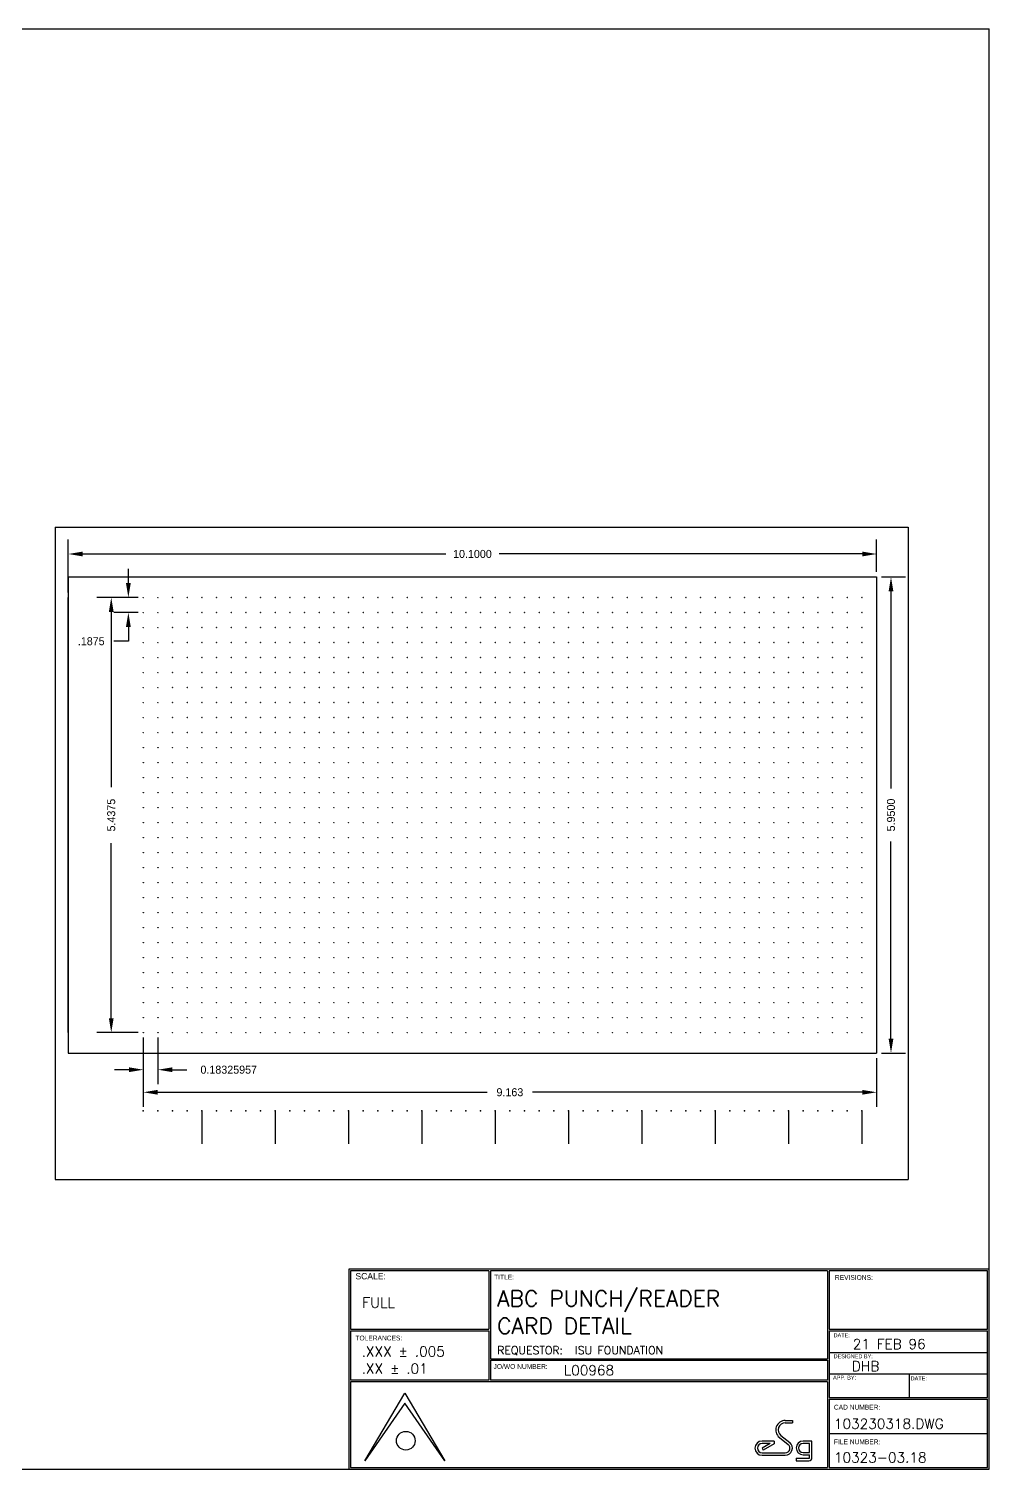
# Model space of a CAD drawing. Extents: x 9 to 33, y 0 to 18.
# Drawn here: x 21 to 33, y 0 to 18 of the extents above; entities that cross this region are included whole.
import ezdxf

# ---------------------------------------------------------------- set-up
doc = ezdxf.new("R2010")
doc.units = 0
doc.header["$MEASUREMENT"] = 0
doc.layers.get('0').update_dxf_attribs({"linetype": 'CONTINUOUS'})
doc.layers.get('DEFPOINTS').update_dxf_attribs({"linetype": 'CONTINUOUS'})
for name, color, linetype in [('BORDER', 5, 'CONTINUOUS'), ('DIM', 1, 'CONTINUOUS'), ('OBJECT', 3, 'CONTINUOUS'), ('TEXT', 1, 'CONTINUOUS')]:
    doc.layers.add(name, color=color, linetype=linetype)
doc.styles.add('SIMPLEX', font='simplex')
doc.styles.add('TITLE', font='italic')
doc.dimstyles.get("Standard").update_dxf_attribs({"dimtxt": 0.18, "dimasz": 0.18, "dimexe": 0.18, "dimexo": 0.0625, "dimgap": 0.09, "dimtad": 0, "dimtih": 1, "dimtoh": 1, "dimdec": 4, "dimzin": 0, "dimdsep": 46, "dimtxsty": 'STANDARD', "dimcen": 0.09, "dimadec": 0, "dimazin": 0, "dimtfac": 1, "dimtdec": 4, "dimtofl": 0, "dimtmove": 0, "dimatfit": 3, "dimfxl": 1, "dimtolj": 1, "dimtzin": 0, "dimarcsym": 0})

# ---------------------------------------------------------------- blocks, each defined once
blk = doc.blocks.new('*D49')
at = {"layer": 'DEFPOINTS', "color": 0, "transparency": 16777216}
for p in [(31.593, 11.437), (31.593, 11.15), (21.493, 10.894)]:
    blk.add_point(p, dxfattribs=at)
at = {"layer": 'DIM', "lineweight": -2, "transparency": 16777216}
for p, q in [((21.493, 10.957), (21.493, 11.617)), ((31.593, 11.212), (31.593, 11.617)), ((21.673, 11.437), (26.209, 11.437)), ((31.413, 11.437), (26.876, 11.437))]:
    blk.add_line(p, q, dxfattribs=at)
at = {"layer": 'DIM', "transparency": 16777216}
for points in [[(21.673, 11.467), (21.673, 11.407), (21.493, 11.437)], [(31.413, 11.467), (31.413, 11.407), (31.593, 11.437)]]:
    blk.add_solid(points, dxfattribs=at)
at = {"layer": 'DIM', "transparency": 16777216, "insert": (26.543, 11.437), "char_height": 0.1, "attachment_point": 5}
blk.add_mtext('\\A1;10.1000', dxfattribs=at)
blk = doc.blocks.new('*D50')
at = {"layer": 'DEFPOINTS', "color": 0, "transparency": 16777216}
for p in [(22.43, 5.456), (31.593, 5.2), (31.593, 4.71)]:
    blk.add_point(p, dxfattribs=at)
at = {"layer": 'DIM', "lineweight": -2, "transparency": 16777216}
for p, q in [((22.43, 5.393), (22.43, 4.53)), ((31.593, 5.137), (31.593, 4.53)), ((22.61, 4.71), (26.728, 4.71)), ((31.413, 4.71), (27.294, 4.71))]:
    blk.add_line(p, q, dxfattribs=at)
at = {"layer": 'DIM', "transparency": 16777216}
for points in [[(22.61, 4.74), (22.61, 4.68), (22.43, 4.71)], [(31.413, 4.74), (31.413, 4.68), (31.593, 4.71)]]:
    blk.add_solid(points, dxfattribs=at)
at = {"layer": 'DIM', "transparency": 16777216, "insert": (27.011, 4.71), "char_height": 0.1, "attachment_point": 5}
blk.add_mtext('\\A1;9.163', dxfattribs=at)
blk = doc.blocks.new('*D51')
at = {"layer": 'DEFPOINTS', "color": 0, "transparency": 16777216}
for p in [(22.43, 10.893), (22.03, 5.456), (22.43, 5.456)]:
    blk.add_point(p, dxfattribs=at)
at = {"layer": 'DIM', "lineweight": -2, "transparency": 16777216}
for p, q in [((22.367, 10.893), (21.85, 10.893)), ((22.03, 10.713), (22.03, 8.524)), ((22.03, 5.636), (22.03, 7.824)), ((22.367, 5.456), (21.85, 5.456))]:
    blk.add_line(p, q, dxfattribs=at)
at = {"layer": 'DIM', "transparency": 16777216}
for points in [[(22, 10.713), (22.06, 10.713), (22.03, 10.893)], [(22, 5.636), (22.06, 5.636), (22.03, 5.456)]]:
    blk.add_solid(points, dxfattribs=at)
at = {"layer": 'DIM', "transparency": 16777216, "insert": (22.03, 8.174), "char_height": 0.1, "attachment_point": 5, "rotation": 90}
blk.add_mtext('\\A1;5.4375', dxfattribs=at)
blk = doc.blocks.new('*D52')
at = {"layer": 'DEFPOINTS', "color": 0, "transparency": 16777216}
for p in [(22.43, 5.456), (22.613, 5.456), (22.613, 4.992)]:
    blk.add_point(p, dxfattribs=at)
at = {"layer": 'DIM', "lineweight": -2, "transparency": 16777216}
for p, q in [((22.43, 5.393), (22.43, 4.812)), ((22.613, 5.393), (22.613, 4.812)), ((22.25, 4.992), (22.07, 4.992)), ((22.793, 4.992), (22.973, 4.992))]:
    blk.add_line(p, q, dxfattribs=at)
at = {"layer": 'DIM', "transparency": 16777216}
for points in [[(22.25, 5.022), (22.25, 4.962), (22.43, 4.992)], [(22.793, 5.022), (22.793, 4.962), (22.613, 4.992)]]:
    blk.add_solid(points, dxfattribs=at)
at = {"layer": 'DIM', "transparency": 16777216, "insert": (23.498, 4.992), "char_height": 0.1, "attachment_point": 5}
blk.add_mtext('\\A1;0.18325957', dxfattribs=at)
blk = doc.blocks.new('*D53')
at = {"layer": 'DEFPOINTS', "color": 0, "transparency": 16777216}
for p in [(22.43, 10.893), (22.244, 10.706), (22.43, 10.706)]:
    blk.add_point(p, dxfattribs=at)
at = {"layer": 'DIM', "lineweight": -2, "transparency": 16777216}
for p, q in [((22.244, 11.073), (22.244, 11.253)), ((22.367, 10.893), (22.064, 10.893)), ((22.367, 10.706), (22.064, 10.706)), ((22.244, 10.526), (22.244, 10.346)), ((22.244, 10.346), (22.064, 10.346))]:
    blk.add_line(p, q, dxfattribs=at)
at = {"layer": 'DIM', "transparency": 16777216}
for points in [[(22.214, 11.073), (22.274, 11.073), (22.244, 10.893)], [(22.214, 10.526), (22.274, 10.526), (22.244, 10.706)]]:
    blk.add_solid(points, dxfattribs=at)
at = {"layer": 'DIM', "transparency": 16777216, "insert": (21.78, 10.346), "char_height": 0.1, "attachment_point": 5}
blk.add_mtext('\\A1;.1875', dxfattribs=at)
blk = doc.blocks.new('*D54')
at = {"layer": 'DEFPOINTS', "color": 0, "transparency": 16777216}
for p in [(31.593, 11.15), (31.773, 11.15), (31.593, 5.2)]:
    blk.add_point(p, dxfattribs=at)
at = {"layer": 'DIM', "lineweight": -2, "transparency": 16777216}
for p, q in [((31.655, 11.15), (31.953, 11.15)), ((31.773, 10.97), (31.773, 8.508)), ((31.773, 5.38), (31.773, 7.842)), ((31.655, 5.2), (31.953, 5.2))]:
    blk.add_line(p, q, dxfattribs=at)
at = {"layer": 'DIM', "transparency": 16777216}
for points in [[(31.743, 10.97), (31.803, 10.97), (31.773, 11.15)], [(31.743, 5.38), (31.803, 5.38), (31.773, 5.2)]]:
    blk.add_solid(points, dxfattribs=at)
at = {"layer": 'DIM', "transparency": 16777216, "insert": (31.773, 8.175), "char_height": 0.1, "attachment_point": 5, "rotation": 90}
blk.add_mtext('\\A1;5.9500', dxfattribs=at)
blk = doc.blocks.new('T-BLK')
for p, q in [((-7.799, 0.116), (-7.299, 0.959)), ((-7.299, 0.959), (-6.799, 0.116)), ((-7.299, 0.834), (-7.799, 0.116)), ((-6.799, 0.116), (-7.299, 0.834)), ((-2.547, 0.618), (-2.458, 0.618)), ((-2.547, 0.588), (-2.458, 0.588)), ((-2.458, 0.618), (-2.458, 0.588)), ((-2.688, 0.361), (-2.837, 0.361)), ((-2.688, 0.361), (-2.688, 0.326)), ((-2.621, 0.407), (-2.51, 0.318)), ((-2.602, 0.43), (-2.491, 0.342)), ((-2.214, 0.361), (-2.325, 0.361)), ((-2.214, 0.154), (-2.214, 0.361)), ((-2.738, 0.331), (-2.837, 0.273)), ((-2.738, 0.331), (-2.837, 0.331)), ((-2.837, 0.273), (-2.822, 0.247)), ((-2.837, 0.214), (-2.547, 0.214)), ((-2.837, 0.184), (-2.547, 0.184)), ((-2.688, 0.326), (-2.822, 0.247)), ((-2.244, 0.331), (-2.325, 0.331)), ((-2.325, 0.219), (-2.244, 0.219)), ((-2.325, 0.189), (-2.244, 0.189)), ((-2.244, 0.219), (-2.244, 0.331)), ((-2.244, 0.154), (-2.244, 0.189)), ((-2.411, 0.146), (-2.252, 0.146)), ((-2.411, 0.146), (-2.411, 0.116)), ((-2.411, 0.116), (-2.252, 0.116))]:
    blk.add_line(p, q)
blk.add_circle((-7.289, 0.366), 0.117)
for centre, radius, start, end in [((-2.547, 0.5), 0.119, 90, 231.3801), ((-2.547, 0.5), 0.0887, 90, 231.3801), ((-2.837, 0.273), 0.0887, 90, 270), ((-2.325, 0.275), 0.086, 90, 270), ((-2.837, 0.273), 0.0587, 90, 270), ((-2.547, 0.273), 0.0887, 270, 51.3801), ((-2.547, 0.273), 0.0587, 270, 51.3801), ((-2.325, 0.275), 0.056, 90, 270), ((-2.252, 0.154), 0.0379, 270, 0), ((-2.252, 0.154), 0.00793, 270, 0)]:
    blk.add_arc(centre, radius, start, end)
at = {"layer": 'BORDER'}
for p, q in [((-6.25, 2.49), (-6.25, 1.758)), ((-6.23, 2.49), (-6.23, 1.391)), ((-2.02, 2.49), (-2.02, 1.391)), ((-2, 2.49), (-2, 1.758)), ((-7.979, 1.758), (-6.25, 1.758)), ((-7.979, 1.738), (-6.25, 1.738)), ((-6.25, 1.738), (-6.25, 1.121)), ((-2, 1.758), (-0.019, 1.758)), ((-2, 1.738), (-0.019, 1.738)), ((-2, 1.738), (-2, 0.907)), ((-6.23, 1.391), (-2.02, 1.391)), ((-6.23, 1.371), (-2.02, 1.371)), ((-6.23, 1.371), (-6.23, 1.121)), ((-2.02, 1.371), (-2.02, 1.121)), ((-6.25, 1.121), (-7.979, 1.121)), ((-2.02, 1.101), (-7.979, 1.101)), ((-2.02, 1.121), (-6.23, 1.121)), ((-2.02, 1.101), (-2.02, 0.03)), ((-2, 0.907), (-0.019, 0.907)), ((-2, 0.887), (-0.019, 0.887)), ((-2, 0.887), (-2, 0.03))]:
    blk.add_line(p, q, dxfattribs=at)
for points in [[(0.001, 0.01), (0.001, 2.51), (-7.999, 2.51), (-7.999, 0.01), (0.001, 0.01)], [(-6.25, 2.49), (-7.979, 2.49), (-7.979, 1.758)], [(-2.02, 2.49), (-6.23, 2.49)], [(-0.019, 1.758), (-0.019, 2.49), (-2, 2.49)], [(-7.979, 1.738), (-7.979, 1.121)], [(-0.019, 0.907), (-0.019, 1.738)], [(-7.979, 1.101), (-7.979, 0.03), (-2.02, 0.03)], [(-0.019, 0.03), (-0.019, 0.887)], [(-2, 0.03), (-0.019, 0.03)]]:
    blk.add_lwpolyline(points, dxfattribs=at)
at = {"layer": 'TEXT', "color": 2}
for p, q in [((-0.019, 1.466), (-2, 1.466)), ((-2, 1.201), (-0.019, 1.201)), ((-1, 1.201), (-1, 0.907)), ((-2, 0.454), (-0.019, 0.454))]:
    blk.add_line(p, q, dxfattribs=at)
at = {"style": 'SIMPLEX'}
for s, height, p in [('.XXX %%P .005', 0.125, (-7.84, 1.418)), ('REQUESTOR:', 0.1, (-6.147, 1.446)), ('.XX %%P .01', 0.125, (-7.84, 1.204))]:
    blk.add_text(s, height=height, dxfattribs=at).set_placement(p)
for tag, p, height in [('FLINE_TITLE', (-6.146, 2.044), 0.2), ('DWG_:_ACT', (-7.835, 2.028), 0.13), ('SLINE_TITLE', (-6.146, 1.7), 0.2), ('DATE', (-1.703, 1.511), 0.125), ('REQUESTOR', (-5.175, 1.446), 0.1), ('J.O.N.', (-5.313, 1.184), 0.125), ('DESN', (-1.714, 1.235), 0.125), ('CAD_NUMBER', (-1.94, 0.515), 0.125), ('FILE_NUMBER', (-1.939, 0.094), 0.125)]:
    blk.add_attdef(tag, p, '', height=height, dxfattribs=at)
at = {"color": 7, "style": 'TITLE', "flags": 2}
for tag, p, height in [('TOP_LINE_LOGO', (-6.697, 0.777), 0.17), ('BOTTOM_LINE_LOGO', (-6.693, 0.157), 0.125)]:
    blk.add_attdef(tag, p, '', height=height, dxfattribs=at)
at = {"style": 'SIMPLEX', "flags": 2}
for tag, p, height in [('FIRST_LOGO_LINE', (-6.69, 0.552), 0.1), ('SECOND_LOGO_LINE', (-6.691, 0.394), 0.085)]:
    blk.add_attdef(tag, p, '', height=height, dxfattribs=at)
at = {"layer": 'TEXT'}
for s, height, p in [('SCALE:', 0.08, (-7.918, 2.382)), ('TITLE:', 0.06, (-6.185, 2.381)), ('REVISIONS:', 0.06, (-1.927, 2.376)), ('TOLERANCES:', 0.06, (-7.918, 1.619)), ('DATE:', 0.05, (-1.944, 1.658)), ('DESIGNED BY:', 0.05, (-1.944, 1.396)), ('JO/WO NUMBER:', 0.06, (-6.192, 1.264)), ('APP. BY:', 0.05, (-1.95, 1.13)), ('DATE:', 0.05, (-0.981, 1.12)), ('CAD NUMBER:', 0.06, (-1.94, 0.755)), ('FILE NUMBER:', 0.06, (-1.939, 0.322))]:
    blk.add_text(s, height=height, dxfattribs=at).set_placement(p)

msp = doc.modelspace()

# ---------------------------------------------------------------- linework, layer by layer
at = {"layer": 'BORDER'}
for p, q in [((9, 18), (33, 18)), ((33, 0), (33, 18)), ((9, 0), (33, 0))]:
    msp.add_line(p, q, dxfattribs=at)
at = {"layer": 'DIM'}
for p, q in [((21.32767, 11.77142), (21.32767, 3.62142)), ((21.32767, 11.77142), (31.98767, 11.77142)), ((31.98767, 11.77142), (31.98767, 3.62142)), ((21.32767, 3.62142), (31.98767, 3.62142))]:
    msp.add_line(p, q, dxfattribs=at)
for p in [(22.42955, 4.47956), (22.61281, 4.47956), (22.79607, 4.47956), (22.97933, 4.47956), (23.16259, 4.47956), (23.34585, 4.47956), (23.52911, 4.47956), (23.71237, 4.47956), (23.89563, 4.47956), (24.07889, 4.47956), (24.26215, 4.47956), (24.44541, 4.47956), (24.62867, 4.47956), (24.81193, 4.47956), (24.99519, 4.47956), (25.17845, 4.47956), (25.36171, 4.47956), (25.54497, 4.47956), (25.72823, 4.47956), (25.91149, 4.47956), (26.09475, 4.47956), (26.27801, 4.47956), (26.46127, 4.47956), (26.64453, 4.47956), (26.82779, 4.47956), (27.01105, 4.47956), (27.19431, 4.47956), (27.37757, 4.47956), (27.56083, 4.47956), (27.74409, 4.47956), (27.92735, 4.47956), (28.11061, 4.47956), (28.29387, 4.47956), (28.47713, 4.47956), (28.66039, 4.47956), (28.84365, 4.47956), (29.02691, 4.47956), (29.21017, 4.47956), (29.39343, 4.47956), (29.57669, 4.47956), (29.75995, 4.47956), (29.94321, 4.47956), (30.12647, 4.47956), (30.30973, 4.47956), (30.49299, 4.47956), (30.67625, 4.47956), (30.85951, 4.47956), (31.04277, 4.47956), (31.22603, 4.47956), (31.40929, 4.47956)]:
    msp.add_point(p, dxfattribs=at)
at = {"layer": 'OBJECT'}
for p, q in [((21.49255, 11.14992), (31.59255, 11.14992)), ((21.49255, 11.14992), (21.49255, 5.19992)), ((31.59255, 11.14992), (31.59255, 5.19992)), ((21.49255, 5.45556), (21.49255, 10.89427)), ((21.49255, 5.19992), (31.59255, 5.19992)), ((23.16259, 4.47956), (23.16259, 4.06525)), ((24.07889, 4.47956), (24.07889, 4.06525)), ((24.99519, 4.47956), (24.99519, 4.06525)), ((25.91149, 4.47956), (25.91149, 4.06525)), ((26.82779, 4.47956), (26.82779, 4.06525)), ((27.74409, 4.47956), (27.74409, 4.06525)), ((28.66039, 4.47956), (28.66039, 4.06525)), ((29.57669, 4.47956), (29.57669, 4.06525)), ((30.49299, 4.47956), (30.49299, 4.06525)), ((31.40929, 4.47956), (31.40929, 4.06525))]:
    msp.add_line(p, q, dxfattribs=at)
for centre in [(22.42955, 10.89306), (22.61281, 10.89306), (22.79607, 10.89306), (22.97933, 10.89306), (23.16259, 10.89306), (23.34585, 10.89306), (23.52911, 10.89306), (23.71237, 10.89306), (23.89563, 10.89306), (24.07889, 10.89306), (24.26214, 10.89306), (24.4454, 10.89306), (24.62866, 10.89306), (24.81192, 10.89306), (24.99518, 10.89306), (25.17844, 10.89306), (25.3617, 10.89306), (25.54496, 10.89306), (25.72822, 10.89306), (25.91148, 10.89306), (26.09474, 10.89306), (26.278, 10.89306), (26.46126, 10.89306), (26.64452, 10.89306), (26.82778, 10.89306), (27.01104, 10.89306), (27.1943, 10.89306), (27.37756, 10.89306), (27.56082, 10.89306), (27.74408, 10.89306), (27.92734, 10.89306), (28.1106, 10.89306), (28.29386, 10.89306), (28.47711, 10.89306), (28.66037, 10.89306), (28.84363, 10.89306), (29.02689, 10.89306), (29.21015, 10.89306), (29.39341, 10.89306), (29.57667, 10.89306), (29.75993, 10.89306), (29.94319, 10.89306), (30.12645, 10.89306), (30.30971, 10.89306), (30.49297, 10.89306), (30.67623, 10.89306), (30.85949, 10.89306), (31.04275, 10.89306), (31.22601, 10.89306), (31.40927, 10.89306), (22.42955, 10.70556), (22.61281, 10.70556), (22.79607, 10.70556), (22.97933, 10.70556), (23.16259, 10.70556), (23.34585, 10.70556), (23.52911, 10.70556), (23.71237, 10.70556), (23.89563, 10.70556), (24.07889, 10.70556), (24.26214, 10.70556), (24.4454, 10.70556), (24.62866, 10.70556), (24.81192, 10.70556), (24.99518, 10.70556), (25.17844, 10.70556), (25.3617, 10.70556), (25.54496, 10.70556), (25.72822, 10.70556), (25.91148, 10.70556), (26.09474, 10.70556), (26.278, 10.70556), (26.46126, 10.70556), (26.64452, 10.70556), (26.82778, 10.70556), (27.01104, 10.70556), (27.1943, 10.70556), (27.37756, 10.70556), (27.56082, 10.70556), (27.74408, 10.70556), (27.92734, 10.70556), (28.1106, 10.70556), (28.29386, 10.70556), (28.47711, 10.70556), (28.66037, 10.70556), (28.84363, 10.70556), (29.02689, 10.70556), (29.21015, 10.70556), (29.39341, 10.70556), (29.57667, 10.70556), (29.75993, 10.70556), (29.94319, 10.70556), (30.12645, 10.70556), (30.30971, 10.70556), (30.49297, 10.70556), (30.67623, 10.70556), (30.85949, 10.70556), (31.04275, 10.70556), (31.22601, 10.70556), (31.40927, 10.70556), (22.42955, 10.51806), (22.61281, 10.51806), (22.79607, 10.51806), (22.97933, 10.51806), (23.16259, 10.51806), (23.34585, 10.51806), (23.52911, 10.51806), (23.71237, 10.51806), (23.89563, 10.51806), (24.07889, 10.51806), (24.26214, 10.51806), (24.4454, 10.51806), (24.62866, 10.51806), (24.81192, 10.51806), (24.99518, 10.51806), (25.17844, 10.51806), (25.3617, 10.51806), (25.54496, 10.51806), (25.72822, 10.51806), (25.91148, 10.51806), (26.09474, 10.51806), (26.278, 10.51806), (26.46126, 10.51806), (26.64452, 10.51806), (26.82778, 10.51806), (27.01104, 10.51806), (27.1943, 10.51806), (27.37756, 10.51806), (27.56082, 10.51806), (27.74408, 10.51806), (27.92734, 10.51806), (28.1106, 10.51806), (28.29386, 10.51806), (28.47711, 10.51806), (28.66037, 10.51806), (28.84363, 10.51806), (29.02689, 10.51806), (29.21015, 10.51806), (29.39341, 10.51806), (29.57667, 10.51806), (29.75993, 10.51806), (29.94319, 10.51806), (30.12645, 10.51806), (30.30971, 10.51806), (30.49297, 10.51806), (30.67623, 10.51806), (30.85949, 10.51806), (31.04275, 10.51806), (31.22601, 10.51806), (31.40927, 10.51806), (22.42955, 10.33056), (22.61281, 10.33056), (22.79607, 10.33056), (22.97933, 10.33056), (23.16259, 10.33056), (23.34585, 10.33056), (23.52911, 10.33056), (23.71237, 10.33056), (23.89563, 10.33056), (24.07889, 10.33056), (24.26214, 10.33056), (24.4454, 10.33056), (24.62866, 10.33056), (24.81192, 10.33056), (24.99518, 10.33056), (25.17844, 10.33056), (25.3617, 10.33056), (25.54496, 10.33056), (25.72822, 10.33056), (25.91148, 10.33056), (26.09474, 10.33056), (26.278, 10.33056), (26.46126, 10.33056), (26.64452, 10.33056), (26.82778, 10.33056), (27.01104, 10.33056), (27.1943, 10.33056), (27.37756, 10.33056), (27.56082, 10.33056), (27.74408, 10.33056), (27.92734, 10.33056), (28.1106, 10.33056), (28.29386, 10.33056), (28.47711, 10.33056), (28.66037, 10.33056), (28.84363, 10.33056), (29.02689, 10.33056), (29.21015, 10.33056), (29.39341, 10.33056), (29.57667, 10.33056), (29.75993, 10.33056), (29.94319, 10.33056), (30.12645, 10.33056), (30.30971, 10.33056), (30.49297, 10.33056), (30.67623, 10.33056), (30.85949, 10.33056), (31.04275, 10.33056), (31.22601, 10.33056), (31.40927, 10.33056), (22.42955, 10.14306), (22.61281, 10.14306), (22.79607, 10.14306), (22.97933, 10.14306), (23.16259, 10.14306), (23.34585, 10.14306), (23.52911, 10.14306), (23.71237, 10.14306), (23.89563, 10.14306), (24.07889, 10.14306), (24.26214, 10.14306), (24.4454, 10.14306), (24.62866, 10.14306), (24.81192, 10.14306), (24.99518, 10.14306), (25.17844, 10.14306), (25.3617, 10.14306), (25.54496, 10.14306), (25.72822, 10.14306), (25.91148, 10.14306), (26.09474, 10.14306), (26.278, 10.14306), (26.46126, 10.14306), (26.64452, 10.14306), (26.82778, 10.14306), (27.01104, 10.14306), (27.1943, 10.14306), (27.37756, 10.14306), (27.56082, 10.14306), (27.74408, 10.14306), (27.92734, 10.14306), (28.1106, 10.14306), (28.29386, 10.14306), (28.47711, 10.14306), (28.66037, 10.14306), (28.84363, 10.14306), (29.02689, 10.14306), (29.21015, 10.14306), (29.39341, 10.14306), (29.57667, 10.14306), (29.75993, 10.14306), (29.94319, 10.14306), (30.12645, 10.14306), (30.30971, 10.14306), (30.49297, 10.14306), (30.67623, 10.14306), (30.85949, 10.14306), (31.04275, 10.14306), (31.22601, 10.14306), (31.40927, 10.14306), (22.42955, 9.95556), (22.61281, 9.95556), (22.79607, 9.95556), (22.97933, 9.95556), (23.16259, 9.95556), (23.34585, 9.95556), (23.52911, 9.95556), (23.71237, 9.95556), (23.89563, 9.95556), (24.07889, 9.95556), (24.26214, 9.95556), (24.4454, 9.95556), (24.62866, 9.95556), (24.81192, 9.95556), (24.99518, 9.95556), (25.17844, 9.95556), (25.3617, 9.95556), (25.54496, 9.95556), (25.72822, 9.95556), (25.91148, 9.95556), (26.09474, 9.95556), (26.278, 9.95556), (26.46126, 9.95556), (26.64452, 9.95556), (26.82778, 9.95556), (27.01104, 9.95556), (27.1943, 9.95556), (27.37756, 9.95556), (27.56082, 9.95556), (27.74408, 9.95556), (27.92734, 9.95556), (28.1106, 9.95556), (28.29386, 9.95556), (28.47711, 9.95556), (28.66037, 9.95556), (28.84363, 9.95556), (29.02689, 9.95556), (29.21015, 9.95556), (29.39341, 9.95556), (29.57667, 9.95556), (29.75993, 9.95556), (29.94319, 9.95556), (30.12645, 9.95556), (30.30971, 9.95556), (30.49297, 9.95556), (30.67623, 9.95556), (30.85949, 9.95556), (31.04275, 9.95556), (31.22601, 9.95556), (31.40927, 9.95556), (22.42955, 9.76806), (22.61281, 9.76806), (22.79607, 9.76806), (22.97933, 9.76806), (23.16259, 9.76806), (23.34585, 9.76806), (23.52911, 9.76806), (23.71237, 9.76806), (23.89563, 9.76806), (24.07889, 9.76806), (24.26214, 9.76806), (24.4454, 9.76806), (24.62866, 9.76806), (24.81192, 9.76806), (24.99518, 9.76806), (25.17844, 9.76806), (25.3617, 9.76806), (25.54496, 9.76806), (25.72822, 9.76806), (25.91148, 9.76806), (26.09474, 9.76806), (26.278, 9.76806), (26.46126, 9.76806), (26.64452, 9.76806), (26.82778, 9.76806), (27.01104, 9.76806), (27.1943, 9.76806), (27.37756, 9.76806), (27.56082, 9.76806), (27.74408, 9.76806), (27.92734, 9.76806), (28.1106, 9.76806), (28.29386, 9.76806), (28.47711, 9.76806), (28.66037, 9.76806), (28.84363, 9.76806), (29.02689, 9.76806), (29.21015, 9.76806), (29.39341, 9.76806), (29.57667, 9.76806), (29.75993, 9.76806), (29.94319, 9.76806), (30.12645, 9.76806), (30.30971, 9.76806), (30.49297, 9.76806), (30.67623, 9.76806), (30.85949, 9.76806), (31.04275, 9.76806), (31.22601, 9.76806), (31.40927, 9.76806), (22.42955, 9.58056), (22.61281, 9.58056), (22.79607, 9.58056), (22.97933, 9.58056), (23.16259, 9.58056), (23.34585, 9.58056), (23.52911, 9.58056), (23.71237, 9.58056), (23.89563, 9.58056), (24.07889, 9.58056), (24.26214, 9.58056), (24.4454, 9.58056), (24.62866, 9.58056), (24.81192, 9.58056), (24.99518, 9.58056), (25.17844, 9.58056), (25.3617, 9.58056), (25.54496, 9.58056), (25.72822, 9.58056), (25.91148, 9.58056), (26.09474, 9.58056), (26.278, 9.58056), (26.46126, 9.58056), (26.64452, 9.58056), (26.82778, 9.58056), (27.01104, 9.58056), (27.1943, 9.58056), (27.37756, 9.58056), (27.56082, 9.58056), (27.74408, 9.58056), (27.92734, 9.58056), (28.1106, 9.58056), (28.29386, 9.58056), (28.47711, 9.58056), (28.66037, 9.58056), (28.84363, 9.58056), (29.02689, 9.58056), (29.21015, 9.58056), (29.39341, 9.58056), (29.57667, 9.58056), (29.75993, 9.58056), (29.94319, 9.58056), (30.12645, 9.58056), (30.30971, 9.58056), (30.49297, 9.58056), (30.67623, 9.58056), (30.85949, 9.58056), (31.04275, 9.58056), (31.22601, 9.58056), (31.40927, 9.58056), (22.42955, 9.39306), (22.61281, 9.39306), (22.79607, 9.39306), (22.97933, 9.39306), (23.16259, 9.39306), (23.34585, 9.39306), (23.52911, 9.39306), (23.71237, 9.39306), (23.89563, 9.39306), (24.07889, 9.39306), (24.26214, 9.39306), (24.4454, 9.39306), (24.62866, 9.39306), (24.81192, 9.39306), (24.99518, 9.39306), (25.17844, 9.39306), (25.3617, 9.39306), (25.54496, 9.39306), (25.72822, 9.39306), (25.91148, 9.39306), (26.09474, 9.39306), (26.278, 9.39306), (26.46126, 9.39306), (26.64452, 9.39306), (26.82778, 9.39306), (27.01104, 9.39306), (27.1943, 9.39306), (27.37756, 9.39306), (27.56082, 9.39306), (27.74408, 9.39306), (27.92734, 9.39306), (28.1106, 9.39306), (28.29386, 9.39306), (28.47711, 9.39306), (28.66037, 9.39306), (28.84363, 9.39306), (29.02689, 9.39306), (29.21015, 9.39306), (29.39341, 9.39306), (29.57667, 9.39306), (29.75993, 9.39306), (29.94319, 9.39306), (30.12645, 9.39306), (30.30971, 9.39306), (30.49297, 9.39306), (30.67623, 9.39306), (30.85949, 9.39306), (31.04275, 9.39306), (31.22601, 9.39306), (31.40927, 9.39306), (22.42955, 9.20556), (22.61281, 9.20556), (22.79607, 9.20556), (22.97933, 9.20556), (23.16259, 9.20556), (23.34585, 9.20556), (23.52911, 9.20556), (23.71237, 9.20556), (23.89563, 9.20556), (24.07889, 9.20556), (24.26214, 9.20556), (24.4454, 9.20556), (24.62866, 9.20556), (24.81192, 9.20556), (24.99518, 9.20556), (25.17844, 9.20556), (25.3617, 9.20556), (25.54496, 9.20556), (25.72822, 9.20556), (25.91148, 9.20556), (26.09474, 9.20556), (26.278, 9.20556), (26.46126, 9.20556), (26.64452, 9.20556), (26.82778, 9.20556), (27.01104, 9.20556), (27.1943, 9.20556), (27.37756, 9.20556), (27.56082, 9.20556), (27.74408, 9.20556), (27.92734, 9.20556), (28.1106, 9.20556), (28.29386, 9.20556), (28.47711, 9.20556), (28.66037, 9.20556), (28.84363, 9.20556), (29.02689, 9.20556), (29.21015, 9.20556), (29.39341, 9.20556), (29.57667, 9.20556), (29.75993, 9.20556), (29.94319, 9.20556), (30.12645, 9.20556), (30.30971, 9.20556), (30.49297, 9.20556), (30.67623, 9.20556), (30.85949, 9.20556), (31.04275, 9.20556), (31.22601, 9.20556), (31.40927, 9.20556), (22.42955, 9.01806), (22.61281, 9.01806), (22.79607, 9.01806), (22.97933, 9.01806), (23.16259, 9.01806), (23.34585, 9.01806), (23.52911, 9.01806), (23.71237, 9.01806), (23.89563, 9.01806), (24.07889, 9.01806), (24.26214, 9.01806), (24.4454, 9.01806), (24.62866, 9.01806), (24.81192, 9.01806), (24.99518, 9.01806), (25.17844, 9.01806), (25.3617, 9.01806), (25.54496, 9.01806), (25.72822, 9.01806), (25.91148, 9.01806), (26.09474, 9.01806), (26.278, 9.01806), (26.46126, 9.01806), (26.64452, 9.01806), (26.82778, 9.01806), (27.01104, 9.01806), (27.1943, 9.01806), (27.37756, 9.01806), (27.56082, 9.01806), (27.74408, 9.01806), (27.92734, 9.01806), (28.1106, 9.01806), (28.29386, 9.01806), (28.47711, 9.01806), (28.66037, 9.01806), (28.84363, 9.01806), (29.02689, 9.01806), (29.21015, 9.01806), (29.39341, 9.01806), (29.57667, 9.01806), (29.75993, 9.01806), (29.94319, 9.01806), (30.12645, 9.01806), (30.30971, 9.01806), (30.49297, 9.01806), (30.67623, 9.01806), (30.85949, 9.01806), (31.04275, 9.01806), (31.22601, 9.01806), (31.40927, 9.01806), (22.42955, 8.83056), (22.61281, 8.83056), (22.79607, 8.83056), (22.97933, 8.83056), (23.16259, 8.83056), (23.34585, 8.83056), (23.52911, 8.83056), (23.71237, 8.83056), (23.89563, 8.83056), (24.07889, 8.83056), (24.26214, 8.83056), (24.4454, 8.83056), (24.62866, 8.83056), (24.81192, 8.83056), (24.99518, 8.83056), (25.17844, 8.83056), (25.3617, 8.83056), (25.54496, 8.83056), (25.72822, 8.83056), (25.91148, 8.83056), (26.09474, 8.83056), (26.278, 8.83056), (26.46126, 8.83056), (26.64452, 8.83056), (26.82778, 8.83056), (27.01104, 8.83056), (27.1943, 8.83056), (27.37756, 8.83056), (27.56082, 8.83056), (27.74408, 8.83056), (27.92734, 8.83056), (28.1106, 8.83056), (28.29386, 8.83056), (28.47711, 8.83056), (28.66037, 8.83056), (28.84363, 8.83056), (29.02689, 8.83056), (29.21015, 8.83056), (29.39341, 8.83056), (29.57667, 8.83056), (29.75993, 8.83056), (29.94319, 8.83056), (30.12645, 8.83056), (30.30971, 8.83056), (30.49297, 8.83056), (30.67623, 8.83056), (30.85949, 8.83056), (31.04275, 8.83056), (31.22601, 8.83056), (31.40927, 8.83056), (22.42955, 8.64306), (22.61281, 8.64306), (22.79607, 8.64306), (22.97933, 8.64306), (23.16259, 8.64306), (23.34585, 8.64306), (23.52911, 8.64306), (23.71237, 8.64306), (23.89563, 8.64306), (24.07889, 8.64306), (24.26214, 8.64306), (24.4454, 8.64306), (24.62866, 8.64306), (24.81192, 8.64306), (24.99518, 8.64306), (25.17844, 8.64306), (25.3617, 8.64306), (25.54496, 8.64306), (25.72822, 8.64306), (25.91148, 8.64306), (26.09474, 8.64306), (26.278, 8.64306), (26.46126, 8.64306), (26.64452, 8.64306), (26.82778, 8.64306), (27.01104, 8.64306), (27.1943, 8.64306), (27.37756, 8.64306), (27.56082, 8.64306), (27.74408, 8.64306), (27.92734, 8.64306), (28.1106, 8.64306), (28.29386, 8.64306), (28.47711, 8.64306), (28.66037, 8.64306), (28.84363, 8.64306), (29.02689, 8.64306), (29.21015, 8.64306), (29.39341, 8.64306), (29.57667, 8.64306), (29.75993, 8.64306), (29.94319, 8.64306), (30.12645, 8.64306), (30.30971, 8.64306), (30.49297, 8.64306), (30.67623, 8.64306), (30.85949, 8.64306), (31.04275, 8.64306), (31.22601, 8.64306), (31.40927, 8.64306), (22.42955, 8.45556), (22.61281, 8.45556), (22.79607, 8.45556), (22.97933, 8.45556), (23.16259, 8.45556), (23.34585, 8.45556), (23.52911, 8.45556), (23.71237, 8.45556), (23.89563, 8.45556), (24.07889, 8.45556), (24.26214, 8.45556), (24.4454, 8.45556), (24.62866, 8.45556), (24.81192, 8.45556), (24.99518, 8.45556), (25.17844, 8.45556), (25.3617, 8.45556), (25.54496, 8.45556), (25.72822, 8.45556), (25.91148, 8.45556), (26.09474, 8.45556), (26.278, 8.45556), (26.46126, 8.45556), (26.64452, 8.45556), (26.82778, 8.45556), (27.01104, 8.45556), (27.1943, 8.45556), (27.37756, 8.45556), (27.56082, 8.45556), (27.74408, 8.45556), (27.92734, 8.45556), (28.1106, 8.45556), (28.29386, 8.45556), (28.47711, 8.45556), (28.66037, 8.45556), (28.84363, 8.45556), (29.02689, 8.45556), (29.21015, 8.45556), (29.39341, 8.45556), (29.57667, 8.45556), (29.75993, 8.45556), (29.94319, 8.45556), (30.12645, 8.45556), (30.30971, 8.45556), (30.49297, 8.45556), (30.67623, 8.45556), (30.85949, 8.45556), (31.04275, 8.45556), (31.22601, 8.45556), (31.40927, 8.45556), (22.42955, 8.26806), (22.61281, 8.26806), (22.79607, 8.26806), (22.97933, 8.26806), (23.16259, 8.26806), (23.34585, 8.26806), (23.52911, 8.26806), (23.71237, 8.26806), (23.89563, 8.26806), (24.07889, 8.26806), (24.26214, 8.26806), (24.4454, 8.26806), (24.62866, 8.26806), (24.81192, 8.26806), (24.99518, 8.26806), (25.17844, 8.26806), (25.3617, 8.26806), (25.54496, 8.26806), (25.72822, 8.26806), (25.91148, 8.26806), (26.09474, 8.26806), (26.278, 8.26806), (26.46126, 8.26806), (26.64452, 8.26806), (26.82778, 8.26806), (27.01104, 8.26806), (27.1943, 8.26806), (27.37756, 8.26806), (27.56082, 8.26806), (27.74408, 8.26806), (27.92734, 8.26806), (28.1106, 8.26806), (28.29386, 8.26806), (28.47711, 8.26806), (28.66037, 8.26806), (28.84363, 8.26806), (29.02689, 8.26806), (29.21015, 8.26806), (29.39341, 8.26806), (29.57667, 8.26806), (29.75993, 8.26806), (29.94319, 8.26806), (30.12645, 8.26806), (30.30971, 8.26806), (30.49297, 8.26806), (30.67623, 8.26806), (30.85949, 8.26806), (31.04275, 8.26806), (31.22601, 8.26806), (31.40927, 8.26806), (22.42955, 8.08056), (22.61281, 8.08056), (22.79607, 8.08056), (22.97933, 8.08056), (23.16259, 8.08056), (23.34585, 8.08056), (23.52911, 8.08056), (23.71237, 8.08056), (23.89563, 8.08056), (24.07889, 8.08056), (24.26214, 8.08056), (24.4454, 8.08056), (24.62866, 8.08056), (24.81192, 8.08056), (24.99518, 8.08056), (25.17844, 8.08056), (25.3617, 8.08056), (25.54496, 8.08056), (25.72822, 8.08056), (25.91148, 8.08056), (26.09474, 8.08056), (26.278, 8.08056), (26.46126, 8.08056), (26.64452, 8.08056), (26.82778, 8.08056), (27.01104, 8.08056), (27.1943, 8.08056), (27.37756, 8.08056), (27.56082, 8.08056), (27.74408, 8.08056), (27.92734, 8.08056), (28.1106, 8.08056), (28.29386, 8.08056), (28.47711, 8.08056), (28.66037, 8.08056), (28.84363, 8.08056), (29.02689, 8.08056), (29.21015, 8.08056), (29.39341, 8.08056), (29.57667, 8.08056), (29.75993, 8.08056), (29.94319, 8.08056), (30.12645, 8.08056), (30.30971, 8.08056), (30.49297, 8.08056), (30.67623, 8.08056), (30.85949, 8.08056), (31.04275, 8.08056), (31.22601, 8.08056), (31.40927, 8.08056), (22.42955, 7.89306), (22.61281, 7.89306), (22.79607, 7.89306), (22.97933, 7.89306), (23.16259, 7.89306), (23.34585, 7.89306), (23.52911, 7.89306), (23.71237, 7.89306), (23.89563, 7.89306), (24.07889, 7.89306), (24.26214, 7.89306), (24.4454, 7.89306), (24.62866, 7.89306), (24.81192, 7.89306), (24.99518, 7.89306), (25.17844, 7.89306), (25.3617, 7.89306), (25.54496, 7.89306), (25.72822, 7.89306), (25.91148, 7.89306), (26.09474, 7.89306), (26.278, 7.89306), (26.46126, 7.89306), (26.64452, 7.89306), (26.82778, 7.89306), (27.01104, 7.89306), (27.1943, 7.89306), (27.37756, 7.89306), (27.56082, 7.89306), (27.74408, 7.89306), (27.92734, 7.89306), (28.1106, 7.89306), (28.29386, 7.89306), (28.47711, 7.89306), (28.66037, 7.89306), (28.84363, 7.89306), (29.02689, 7.89306), (29.21015, 7.89306), (29.39341, 7.89306), (29.57667, 7.89306), (29.75993, 7.89306), (29.94319, 7.89306), (30.12645, 7.89306), (30.30971, 7.89306), (30.49297, 7.89306), (30.67623, 7.89306), (30.85949, 7.89306), (31.04275, 7.89306), (31.22601, 7.89306), (31.40927, 7.89306), (22.42955, 7.70556), (22.61281, 7.70556), (22.79607, 7.70556), (22.97933, 7.70556), (23.16259, 7.70556), (23.34585, 7.70556), (23.52911, 7.70556), (23.71237, 7.70556), (23.89563, 7.70556), (24.07889, 7.70556), (24.26214, 7.70556), (24.4454, 7.70556), (24.62866, 7.70556), (24.81192, 7.70556), (24.99518, 7.70556), (25.17844, 7.70556), (25.3617, 7.70556), (25.54496, 7.70556), (25.72822, 7.70556), (25.91148, 7.70556), (26.09474, 7.70556), (26.278, 7.70556), (26.46126, 7.70556), (26.64452, 7.70556), (26.82778, 7.70556), (27.01104, 7.70556), (27.1943, 7.70556), (27.37756, 7.70556), (27.56082, 7.70556), (27.74408, 7.70556), (27.92734, 7.70556), (28.1106, 7.70556), (28.29386, 7.70556), (28.47711, 7.70556), (28.66037, 7.70556), (28.84363, 7.70556), (29.02689, 7.70556), (29.21015, 7.70556), (29.39341, 7.70556), (29.57667, 7.70556), (29.75993, 7.70556), (29.94319, 7.70556), (30.12645, 7.70556), (30.30971, 7.70556), (30.49297, 7.70556), (30.67623, 7.70556), (30.85949, 7.70556), (31.04275, 7.70556), (31.22601, 7.70556), (31.40927, 7.70556), (22.42955, 7.51806), (22.61281, 7.51806), (22.79607, 7.51806), (22.97933, 7.51806), (23.16259, 7.51806), (23.34585, 7.51806), (23.52911, 7.51806), (23.71237, 7.51806), (23.89563, 7.51806), (24.07889, 7.51806), (24.26214, 7.51806), (24.4454, 7.51806), (24.62866, 7.51806), (24.81192, 7.51806), (24.99518, 7.51806), (25.17844, 7.51806), (25.3617, 7.51806), (25.54496, 7.51806), (25.72822, 7.51806), (25.91148, 7.51806), (26.09474, 7.51806), (26.278, 7.51806), (26.46126, 7.51806), (26.64452, 7.51806), (26.82778, 7.51806), (27.01104, 7.51806), (27.1943, 7.51806), (27.37756, 7.51806), (27.56082, 7.51806), (27.74408, 7.51806), (27.92734, 7.51806), (28.1106, 7.51806), (28.29386, 7.51806), (28.47711, 7.51806), (28.66037, 7.51806), (28.84363, 7.51806), (29.02689, 7.51806), (29.21015, 7.51806), (29.39341, 7.51806), (29.57667, 7.51806), (29.75993, 7.51806), (29.94319, 7.51806), (30.12645, 7.51806), (30.30971, 7.51806), (30.49297, 7.51806), (30.67623, 7.51806), (30.85949, 7.51806), (31.04275, 7.51806), (31.22601, 7.51806), (31.40927, 7.51806), (22.42955, 7.33056), (22.61281, 7.33056), (22.79607, 7.33056), (22.97933, 7.33056), (23.16259, 7.33056), (23.34585, 7.33056), (23.52911, 7.33056), (23.71237, 7.33056), (23.89563, 7.33056), (24.07889, 7.33056), (24.26214, 7.33056), (24.4454, 7.33056), (24.62866, 7.33056), (24.81192, 7.33056), (24.99518, 7.33056), (25.17844, 7.33056), (25.3617, 7.33056), (25.54496, 7.33056), (25.72822, 7.33056), (25.91148, 7.33056), (26.09474, 7.33056), (26.278, 7.33056), (26.46126, 7.33056), (26.64452, 7.33056), (26.82778, 7.33056), (27.01104, 7.33056), (27.1943, 7.33056), (27.37756, 7.33056), (27.56082, 7.33056), (27.74408, 7.33056), (27.92734, 7.33056), (28.1106, 7.33056), (28.29386, 7.33056), (28.47711, 7.33056), (28.66037, 7.33056), (28.84363, 7.33056), (29.02689, 7.33056), (29.21015, 7.33056), (29.39341, 7.33056), (29.57667, 7.33056), (29.75993, 7.33056), (29.94319, 7.33056), (30.12645, 7.33056), (30.30971, 7.33056), (30.49297, 7.33056), (30.67623, 7.33056), (30.85949, 7.33056), (31.04275, 7.33056), (31.22601, 7.33056), (31.40927, 7.33056), (22.42955, 7.14306), (22.61281, 7.14306), (22.79607, 7.14306), (22.97933, 7.14306), (23.16259, 7.14306), (23.34585, 7.14306), (23.52911, 7.14306), (23.71237, 7.14306), (23.89563, 7.14306), (24.07889, 7.14306), (24.26214, 7.14306), (24.4454, 7.14306), (24.62866, 7.14306), (24.81192, 7.14306), (24.99518, 7.14306), (25.17844, 7.14306), (25.3617, 7.14306), (25.54496, 7.14306), (25.72822, 7.14306), (25.91148, 7.14306), (26.09474, 7.14306), (26.278, 7.14306), (26.46126, 7.14306), (26.64452, 7.14306), (26.82778, 7.14306), (27.01104, 7.14306), (27.1943, 7.14306), (27.37756, 7.14306), (27.56082, 7.14306), (27.74408, 7.14306), (27.92734, 7.14306), (28.1106, 7.14306), (28.29386, 7.14306), (28.47711, 7.14306), (28.66037, 7.14306), (28.84363, 7.14306), (29.02689, 7.14306), (29.21015, 7.14306), (29.39341, 7.14306), (29.57667, 7.14306), (29.75993, 7.14306), (29.94319, 7.14306), (30.12645, 7.14306), (30.30971, 7.14306), (30.49297, 7.14306), (30.67623, 7.14306), (30.85949, 7.14306), (31.04275, 7.14306), (31.22601, 7.14306), (31.40927, 7.14306), (22.42955, 6.95556), (22.61281, 6.95556), (22.79607, 6.95556), (22.97933, 6.95556), (23.16259, 6.95556), (23.34585, 6.95556), (23.52911, 6.95556), (23.71237, 6.95556), (23.89563, 6.95556), (24.07889, 6.95556), (24.26214, 6.95556), (24.4454, 6.95556), (24.62866, 6.95556), (24.81192, 6.95556), (24.99518, 6.95556), (25.17844, 6.95556), (25.3617, 6.95556), (25.54496, 6.95556), (25.72822, 6.95556), (25.91148, 6.95556), (26.09474, 6.95556), (26.278, 6.95556), (26.46126, 6.95556), (26.64452, 6.95556), (26.82778, 6.95556), (27.01104, 6.95556), (27.1943, 6.95556), (27.37756, 6.95556), (27.56082, 6.95556), (27.74408, 6.95556), (27.92734, 6.95556), (28.1106, 6.95556), (28.29386, 6.95556), (28.47711, 6.95556), (28.66037, 6.95556), (28.84363, 6.95556), (29.02689, 6.95556), (29.21015, 6.95556), (29.39341, 6.95556), (29.57667, 6.95556), (29.75993, 6.95556), (29.94319, 6.95556), (30.12645, 6.95556), (30.30971, 6.95556), (30.49297, 6.95556), (30.67623, 6.95556), (30.85949, 6.95556), (31.04275, 6.95556), (31.22601, 6.95556), (31.40927, 6.95556), (22.42955, 6.76806), (22.61281, 6.76806), (22.79607, 6.76806), (22.97933, 6.76806), (23.16259, 6.76806), (23.34585, 6.76806), (23.52911, 6.76806), (23.71237, 6.76806), (23.89563, 6.76806), (24.07889, 6.76806), (24.26214, 6.76806), (24.4454, 6.76806), (24.62866, 6.76806), (24.81192, 6.76806), (24.99518, 6.76806), (25.17844, 6.76806), (25.3617, 6.76806), (25.54496, 6.76806), (25.72822, 6.76806), (25.91148, 6.76806), (26.09474, 6.76806), (26.278, 6.76806), (26.46126, 6.76806), (26.64452, 6.76806), (26.82778, 6.76806), (27.01104, 6.76806), (27.1943, 6.76806), (27.37756, 6.76806), (27.56082, 6.76806), (27.74408, 6.76806), (27.92734, 6.76806), (28.1106, 6.76806), (28.29386, 6.76806), (28.47711, 6.76806), (28.66037, 6.76806), (28.84363, 6.76806), (29.02689, 6.76806), (29.21015, 6.76806), (29.39341, 6.76806), (29.57667, 6.76806), (29.75993, 6.76806), (29.94319, 6.76806), (30.12645, 6.76806), (30.30971, 6.76806), (30.49297, 6.76806), (30.67623, 6.76806), (30.85949, 6.76806), (31.04275, 6.76806), (31.22601, 6.76806), (31.40927, 6.76806), (22.42955, 6.58056), (22.61281, 6.58056), (22.79607, 6.58056), (22.97933, 6.58056), (23.16259, 6.58056), (23.34585, 6.58056), (23.52911, 6.58056), (23.71237, 6.58056), (23.89563, 6.58056), (24.07889, 6.58056), (24.26214, 6.58056), (24.4454, 6.58056), (24.62866, 6.58056), (24.81192, 6.58056), (24.99518, 6.58056), (25.17844, 6.58056), (25.3617, 6.58056), (25.54496, 6.58056), (25.72822, 6.58056), (25.91148, 6.58056), (26.09474, 6.58056), (26.278, 6.58056), (26.46126, 6.58056), (26.64452, 6.58056), (26.82778, 6.58056), (27.01104, 6.58056), (27.1943, 6.58056), (27.37756, 6.58056), (27.56082, 6.58056), (27.74408, 6.58056), (27.92734, 6.58056), (28.1106, 6.58056), (28.29386, 6.58056), (28.47711, 6.58056), (28.66037, 6.58056), (28.84363, 6.58056), (29.02689, 6.58056), (29.21015, 6.58056), (29.39341, 6.58056), (29.57667, 6.58056), (29.75993, 6.58056), (29.94319, 6.58056), (30.12645, 6.58056), (30.30971, 6.58056), (30.49297, 6.58056), (30.67623, 6.58056), (30.85949, 6.58056), (31.04275, 6.58056), (31.22601, 6.58056), (31.40927, 6.58056), (22.42955, 6.39306), (22.61281, 6.39306), (22.79607, 6.39306), (22.97933, 6.39306), (23.16259, 6.39306), (23.34585, 6.39306), (23.52911, 6.39306), (23.71237, 6.39306), (23.89563, 6.39306), (24.07889, 6.39306), (24.26214, 6.39306), (24.4454, 6.39306), (24.62866, 6.39306), (24.81192, 6.39306), (24.99518, 6.39306), (25.17844, 6.39306), (25.3617, 6.39306), (25.54496, 6.39306), (25.72822, 6.39306), (25.91148, 6.39306), (26.09474, 6.39306), (26.278, 6.39306), (26.46126, 6.39306), (26.64452, 6.39306), (26.82778, 6.39306), (27.01104, 6.39306), (27.1943, 6.39306), (27.37756, 6.39306), (27.56082, 6.39306), (27.74408, 6.39306), (27.92734, 6.39306), (28.1106, 6.39306), (28.29386, 6.39306), (28.47711, 6.39306), (28.66037, 6.39306), (28.84363, 6.39306), (29.02689, 6.39306), (29.21015, 6.39306), (29.39341, 6.39306), (29.57667, 6.39306), (29.75993, 6.39306), (29.94319, 6.39306), (30.12645, 6.39306), (30.30971, 6.39306), (30.49297, 6.39306), (30.67623, 6.39306), (30.85949, 6.39306), (31.04275, 6.39306), (31.22601, 6.39306), (31.40927, 6.39306), (22.42955, 6.20556), (22.61281, 6.20556), (22.79607, 6.20556), (22.97933, 6.20556), (23.16259, 6.20556), (23.34585, 6.20556), (23.52911, 6.20556), (23.71237, 6.20556), (23.89563, 6.20556), (24.07889, 6.20556), (24.26214, 6.20556), (24.4454, 6.20556), (24.62866, 6.20556), (24.81192, 6.20556), (24.99518, 6.20556), (25.17844, 6.20556), (25.3617, 6.20556), (25.54496, 6.20556), (25.72822, 6.20556), (25.91148, 6.20556), (26.09474, 6.20556), (26.278, 6.20556), (26.46126, 6.20556), (26.64452, 6.20556), (26.82778, 6.20556), (27.01104, 6.20556), (27.1943, 6.20556), (27.37756, 6.20556), (27.56082, 6.20556), (27.74408, 6.20556), (27.92734, 6.20556), (28.1106, 6.20556), (28.29386, 6.20556), (28.47711, 6.20556), (28.66037, 6.20556), (28.84363, 6.20556), (29.02689, 6.20556), (29.21015, 6.20556), (29.39341, 6.20556), (29.57667, 6.20556), (29.75993, 6.20556), (29.94319, 6.20556), (30.12645, 6.20556), (30.30971, 6.20556), (30.49297, 6.20556), (30.67623, 6.20556), (30.85949, 6.20556), (31.04275, 6.20556), (31.22601, 6.20556), (31.40927, 6.20556), (22.42955, 6.01806), (22.61281, 6.01806), (22.79607, 6.01806), (22.97933, 6.01806), (23.16259, 6.01806), (23.34585, 6.01806), (23.52911, 6.01806), (23.71237, 6.01806), (23.89563, 6.01806), (24.07889, 6.01806), (24.26214, 6.01806), (24.4454, 6.01806), (24.62866, 6.01806), (24.81192, 6.01806), (24.99518, 6.01806), (25.17844, 6.01806), (25.3617, 6.01806), (25.54496, 6.01806), (25.72822, 6.01806), (25.91148, 6.01806), (26.09474, 6.01806), (26.278, 6.01806), (26.46126, 6.01806), (26.64452, 6.01806), (26.82778, 6.01806), (27.01104, 6.01806), (27.1943, 6.01806), (27.37756, 6.01806), (27.56082, 6.01806), (27.74408, 6.01806), (27.92734, 6.01806), (28.1106, 6.01806), (28.29386, 6.01806), (28.47711, 6.01806), (28.66037, 6.01806), (28.84363, 6.01806), (29.02689, 6.01806), (29.21015, 6.01806), (29.39341, 6.01806), (29.57667, 6.01806), (29.75993, 6.01806), (29.94319, 6.01806), (30.12645, 6.01806), (30.30971, 6.01806), (30.49297, 6.01806), (30.67623, 6.01806), (30.85949, 6.01806), (31.04275, 6.01806), (31.22601, 6.01806), (31.40927, 6.01806), (22.42955, 5.83056), (22.61281, 5.83056), (22.79607, 5.83056), (22.97933, 5.83056), (23.16259, 5.83056), (23.34585, 5.83056), (23.52911, 5.83056), (23.71237, 5.83056), (23.89563, 5.83056), (24.07889, 5.83056), (24.26214, 5.83056), (24.4454, 5.83056), (24.62866, 5.83056), (24.81192, 5.83056), (24.99518, 5.83056), (25.17844, 5.83056), (25.3617, 5.83056), (25.54496, 5.83056), (25.72822, 5.83056), (25.91148, 5.83056), (26.09474, 5.83056), (26.278, 5.83056), (26.46126, 5.83056), (26.64452, 5.83056), (26.82778, 5.83056), (27.01104, 5.83056), (27.1943, 5.83056), (27.37756, 5.83056), (27.56082, 5.83056), (27.74408, 5.83056), (27.92734, 5.83056), (28.1106, 5.83056), (28.29386, 5.83056), (28.47711, 5.83056), (28.66037, 5.83056), (28.84363, 5.83056), (29.02689, 5.83056), (29.21015, 5.83056), (29.39341, 5.83056), (29.57667, 5.83056), (29.75993, 5.83056), (29.94319, 5.83056), (30.12645, 5.83056), (30.30971, 5.83056), (30.49297, 5.83056), (30.67623, 5.83056), (30.85949, 5.83056), (31.04275, 5.83056), (31.22601, 5.83056), (31.40927, 5.83056), (22.42955, 5.64306), (22.61281, 5.64306), (22.79607, 5.64306), (22.97933, 5.64306), (23.16259, 5.64306), (23.34585, 5.64306), (23.52911, 5.64306), (23.71237, 5.64306), (23.89563, 5.64306), (24.07889, 5.64306), (24.26214, 5.64306), (24.4454, 5.64306), (24.62866, 5.64306), (24.81192, 5.64306), (24.99518, 5.64306), (25.17844, 5.64306), (25.3617, 5.64306), (25.54496, 5.64306), (25.72822, 5.64306), (25.91148, 5.64306), (26.09474, 5.64306), (26.278, 5.64306), (26.46126, 5.64306), (26.64452, 5.64306), (26.82778, 5.64306), (27.01104, 5.64306), (27.1943, 5.64306), (27.37756, 5.64306), (27.56082, 5.64306), (27.74408, 5.64306), (27.92734, 5.64306), (28.1106, 5.64306), (28.29386, 5.64306), (28.47711, 5.64306), (28.66037, 5.64306), (28.84363, 5.64306), (29.02689, 5.64306), (29.21015, 5.64306), (29.39341, 5.64306), (29.57667, 5.64306), (29.75993, 5.64306), (29.94319, 5.64306), (30.12645, 5.64306), (30.30971, 5.64306), (30.49297, 5.64306), (30.67623, 5.64306), (30.85949, 5.64306), (31.04275, 5.64306), (31.22601, 5.64306), (31.40927, 5.64306), (22.42955, 5.45556), (22.61281, 5.45556), (22.79607, 5.45556), (22.97933, 5.45556), (23.16259, 5.45556), (23.34585, 5.45556), (23.52911, 5.45556), (23.71237, 5.45556), (23.89563, 5.45556), (24.07889, 5.45556), (24.26214, 5.45556), (24.4454, 5.45556), (24.62866, 5.45556), (24.81192, 5.45556), (24.99518, 5.45556), (25.17844, 5.45556), (25.3617, 5.45556), (25.54496, 5.45556), (25.72822, 5.45556), (25.91148, 5.45556), (26.09474, 5.45556), (26.278, 5.45556), (26.46126, 5.45556), (26.64452, 5.45556), (26.82778, 5.45556), (27.01104, 5.45556), (27.1943, 5.45556), (27.37756, 5.45556), (27.56082, 5.45556), (27.74408, 5.45556), (27.92734, 5.45556), (28.1106, 5.45556), (28.29386, 5.45556), (28.47711, 5.45556), (28.66037, 5.45556), (28.84363, 5.45556), (29.02689, 5.45556), (29.21015, 5.45556), (29.39341, 5.45556), (29.57667, 5.45556), (29.75993, 5.45556), (29.94319, 5.45556), (30.12645, 5.45556), (30.30971, 5.45556), (30.49297, 5.45556), (30.67623, 5.45556), (30.85949, 5.45556), (31.04275, 5.45556), (31.22601, 5.45556), (31.40927, 5.45556)]:
    msp.add_circle(centre, 0.002, dxfattribs=at)

# ---------------------------------------------------------------- block references
ref = msp.add_blockref('T-BLK', (32.99927, -0.01), dxfattribs=at)
ref.add_attrib('FILE_NUMBER', '10323-03.18', (31.0604, 0.08357), dxfattribs={"layer": '0', "height": 0.125, "style": 'SIMPLEX'})
ref.add_attrib('J.O.N.', 'L00968', (27.68613, 1.17365), dxfattribs={"layer": '0', "height": 0.125, "style": 'SIMPLEX'})
ref.add_attrib('DWG_:_ACT', 'FULL', (25.16449, 2.01752), dxfattribs={"layer": '0', "height": 0.13, "style": 'SIMPLEX'})
ref.add_attrib('DESN', 'DHB', (31.28486, 1.22517), dxfattribs={"layer": '0', "height": 0.125, "style": 'SIMPLEX'})
ref.add_attrib('DATE', '21 FEB 96', (31.29587, 1.50114), dxfattribs={"layer": '0', "height": 0.125, "style": 'SIMPLEX'})
ref.add_attrib('REQUESTOR', 'ISU FOUNDATION', (27.82411, 1.43635), dxfattribs={"layer": '0', "height": 0.1, "style": 'SIMPLEX'})
ref.add_attrib('SLINE_TITLE', 'CARD DETAIL', (26.85303, 1.69047), dxfattribs={"layer": '0', "height": 0.2, "style": 'SIMPLEX'})
ref.add_attrib('FLINE_TITLE', 'ABC PUNCH/READER', (26.85303, 2.03411), dxfattribs={"layer": '0', "height": 0.2, "style": 'SIMPLEX'})
ref.add_attrib('CAD_NUMBER', '103230318.DWG', (31.05971, 0.50496), dxfattribs={"layer": '0', "height": 0.125, "style": 'SIMPLEX'})

# ---------------------------------------------------------------- dimensions: what is measured, and where the dimension line sits
at = {"layer": 'DIM'}
dim = msp.add_linear_dim(base=(31.59255, 11.43679), p1=(21.49255, 10.89427), p2=(31.59255, 11.14992), dimstyle='STANDARD', override={"dimtxt": 0.1, "dimgap": 0.1, "dimtih": 0, "dimcen": 0.1, "dimclrd": 256, "dimclre": 256, "dimclrt": 256, "dimtfac": 0.8}, dxfattribs=at)
dim.commit()
dim.dimension.update_dxf_attribs({"geometry": '*D49', "text_midpoint": (26.54255, 11.43679)})
for base, p2, text, picture, middle in [((22.24354, 10.70556), (22.42955, 10.70556), '.1875', '*D53', (21.7802, 10.34556)), ((22.02971, 5.45556), (22.42955, 5.45556), '5.4375', '*D51', (22.02971, 8.17431))]:
    dim = msp.add_linear_dim(base=base, p1=(22.42955, 10.89306), p2=p2, angle=90, text=text, dimstyle='STANDARD', override={"dimtxt": 0.1, "dimgap": 0.1, "dimtih": 0, "dimcen": 0.1, "dimclrd": 256, "dimclre": 256, "dimclrt": 256, "dimtfac": 0.8}, dxfattribs=at)
    dim.commit()
    dim.dimension.update_dxf_attribs({"geometry": picture, "text_midpoint": middle})
dim = msp.add_linear_dim(base=(31.77327, 11.14992), p1=(31.59255, 5.19992), p2=(31.59255, 11.14992), angle=90, dimstyle='STANDARD', override={"dimtxt": 0.1, "dimgap": 0.1, "dimtih": 0, "dimcen": 0.1, "dimclrd": 256, "dimclre": 256, "dimclrt": 256, "dimtfac": 0.8}, dxfattribs=at)
dim.commit()
dim.dimension.update_dxf_attribs({"geometry": '*D54', "text_midpoint": (31.77327, 8.17492)})
for base, p2, text, picture, middle in [((22.61281, 4.99178), (22.61281, 5.45556), '0.18325957', '*D52', (23.49781, 4.99178)), ((31.59255, 4.71007), (31.59255, 5.19992), '9.163', '*D50', (27.01105, 4.71007))]:
    dim = msp.add_linear_dim(base=base, p1=(22.42955, 5.45556), p2=p2, text=text, dimstyle='STANDARD', override={"dimtxt": 0.1, "dimgap": 0.1, "dimtih": 0, "dimcen": 0.1, "dimclrd": 256, "dimclre": 256, "dimclrt": 256, "dimtfac": 0.8}, dxfattribs=at)
    dim.commit()
    dim.dimension.update_dxf_attribs({"geometry": picture, "text_midpoint": middle})

doc.saveas('drawing.dxf')
